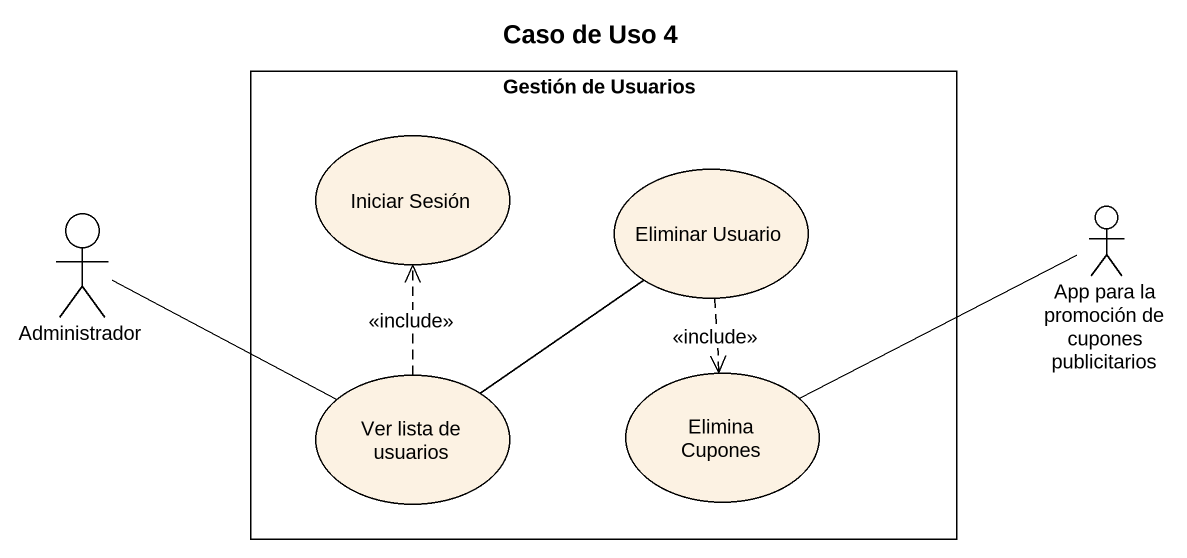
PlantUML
@startuml
title Caso de Uso 4
rectangle "Gestión de Usuarios" as Gestión_de_Usuarios {
  usecase "Iniciar Sesión" as Iniciar_Sesión
  usecase "Eliminar Usuario" as Eliminar_Usuario
  usecase "Ver lista de usuarios" as Ver_lista_de_usuarios
  usecase "Elimina Cupones" as Elimina_Cupones
}
actor Administrador
actor "App para la promoción de cupones publicitarios" as App_para_la_promoción_de
Eliminar_Usuario ..> Elimina_Cupones : <<include>>
Administrador -right- Ver_lista_de_usuarios
Ver_lista_de_usuarios .up.> Iniciar_Sesión : <<include>>
Ver_lista_de_usuarios -up- Eliminar_Usuario
Elimina_Cupones -right- App_para_la_promoción_de
@enduml
